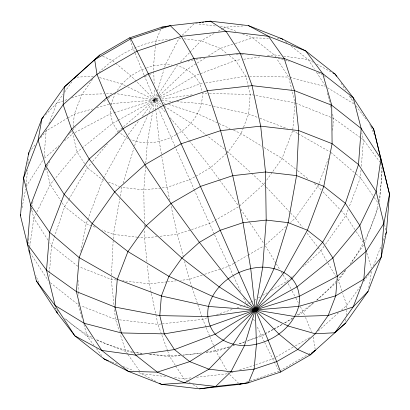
<?xml version="1.0" encoding="UTF-8"?>
<svg xmlns="http://www.w3.org/2000/svg" width="410" height="410" viewBox="0 0 410 410"><rect width="100%" height="100%" fill="white"/><g stroke="black" fill="none" stroke-linecap="round" stroke-linejoin="round"><path stroke-width="0.31" stroke-dasharray="2.05 1.54" d="M111.371 277.514L111.279 279.415L115.502 319.369L119.392 331.511M111.494 274.977L113.201 239.46M113.232 238.825L113.447 234.387L119.833 198.645M345.768 321.158L345.984 317.986M346.153 315.449L346.491 310.375M346.665 307.843L346.834 305.306L342.698 293.309M49.195 276.458L49.431 273.296M49.477 272.66L51.496 245.472L64.631 206.676L68.47 200.095M145.555 166.388L143.813 189.922L144.279 222.194M145.791 163.211L147.292 142.854L152.525 112.622M26.209 185.361L27.434 170.258M27.941 163.959L28.351 158.926M44.054 156.728L46.156 130.867L46.832 129.099M84.614 163.575L77.136 152.064L72.678 133.783L72.78 132.517M73.241 126.818L74.271 114.159L81.8 94.525L92.542 79.366M110.987 107.446L110.469 113.795L112.776 123.261L118.059 131.385L115.599 134.296M111.192 104.909L111.294 103.638L115.195 93.475L154.703 100.025L161.033 100.506M266.669 180.169L282.065 158.434L292.719 130.677L294.969 102.92L288.666 77.065L276.642 58.568M332.628 130.365L333.602 118.403L332.541 114.057M361.005 170.114L360.39 177.699L349.018 207.327M361.312 166.327L363.465 139.784L361.804 132.968M379.604 201.699L382.325 168.146M29.382 249.295L29.653 247.399M29.745 246.764L33.825 218.289L35.767 214.276M152.961 110.105L154.703 100.025L156.728 93.372M368.759 287.589L371.762 270.59M120.284 196.134L121.852 187.355L120.099 186.668M22.053 207.783L25.63 189.112M80.842 251.279L86.202 223.696L87.535 220.139M157.46 90.953L163.892 69.792M164.625 67.373L165.543 64.349L179.073 38.258L181.584 38.55M123.164 183.08L133.86 148.251M134.613 145.806L135.925 141.527L147.661 115.589M87.755 219.545L103.202 178.688M48.872 123.779L56.805 103.11L63.037 94.31M243.366 127.705L241.085 133.65L228.124 151.946L226.704 153.222M243.596 127.105L248.619 114.021L250.208 94.397L248.424 87.084M318.708 184.008L317.796 186.396L295.343 218.084L290.608 222.338M318.939 183.413L328.553 158.357M348.111 209.695L345.835 215.619L325.586 244.206M364.51 243.53L378.661 206.65M373.464 265.813L381.192 245.667M383.242 240.332L384.831 236.186M160.659 29.479L155.908 40.856L153.555 65.692L154.15 83.496M148.968 112.709L154.703 100.025L158.521 94.121M36.879 211.985L50.204 184.479L77.136 152.064L112.776 123.261L117.808 120.473M103.51 178.13L126.731 136.602M68.788 199.547L87.335 167.762L91.025 163.395M26.107 186.622L43.219 159.7M158.87 93.582L176.91 65.677C189.23 68.824 200.521 78.454 201.935 91.635M64.503 92.24L72.57 80.857M117.311 90.487C123.856 80.099 134.311 72.191 145.888 68.25M264.834 182.757L263.738 184.31L238.979 206.537L209.484 223.599L177.263 234.335L159.623 236.319M324.11 246.287L320.799 250.966L303.174 266.787M341.873 290.91L338.363 280.717L346.137 269.739M363.542 245.17L350.581 263.466A183.388 141.711 -25.6 0 0 362.917 243.786M360.457 286.072L346.834 305.306L341.597 310.011M363.772 281.393L369.292 273.598M369.661 273.075L370.768 271.517M128.284 134.567L139.164 120.345M142.27 116.281L154.703 100.025L158.844 96.114M29.259 152.136L35.937 143.725M40.651 137.791L46.156 130.867L67.24 118.336M92.66 161.453L107.41 143.992M45.418 114.979L56.805 103.11L67.517 99.43M180.421 62.064L189.63 52.572M190.071 52.121L201.033 40.821L214.338 33.369M182.219 35.224L194.366 23.529L216.552 26.117M159.3 95.679L186.883 69.587L205.205 57.959M99.02 72.411C117.839 53.459 143.567 40.995 170.309 39.242M226.233 153.647L210.617 167.664L189.763 179.729L166.978 187.319L143.813 189.922L121.852 187.355M285.872 226.592L265.029 245.308L276.007 263.317M271.528 290.27L286.985 281.327L290.316 278.334M290.792 277.908L293.652 275.341M313.758 302.805L303.349 312.148L297.311 315.638M316.597 300.253L335.995 282.838M318.257 330.962L338.737 312.574M44.382 158.209L58.768 145.786M64.524 140.82L72.678 133.783M118.059 131.385L154.703 100.025L159.577 97.083M208.439 55.909L220.298 48.38L234.684 43.701M160.12 96.755L194.781 75.819L235.55 60.419L241.167 59.614M67.783 118.013L74.271 114.159L92.481 108.983M175.936 134.767C162.601 142.634 145.201 145.56 130.646 139.456M176.474 134.459C191.332 126.5 202.919 110.736 202.366 93.408L206.835 93.5M233.828 263.353L228.903 266.203L221.615 268.632M234.376 263.035L247.512 255.44M248.06 255.122L263.384 246.256M248.347 303.677L244.278 305.44M248.901 303.359L250.556 302.401M251.11 302.083L256.076 299.208M258.285 297.932L260.488 296.656M262.697 295.379L267.115 292.822M264.383 334.693L261.641 336.277L256.778 337.901M264.932 334.375L273.168 329.609M273.716 329.297L282.495 324.213M284.689 322.942L292.376 318.498M293.15 347.162L272.727 358.976L255.24 364.803M295.354 345.886L310.811 336.943M279.748 370.86L307.659 354.711M308.207 354.399L312.584 351.862M218.217 31.196L222.656 28.71M223.209 28.398L225.423 27.157L243.314 25.953M118.367 120.161L154.703 100.025L200.059 83.942L203.191 83.409M74.933 132.589L110.469 113.795L113.498 112.852M71.683 98L81.8 94.525L103.853 93.834M146.478 68.055L153.555 65.692L165.543 64.349L171.862 65.087M202.186 275.105L189.435 279.353L180.661 280.337M204.616 274.295L221.01 268.832M206.896 317.899L202.673 319.303L157.927 324.33L115.502 319.369L81.242 305.927M216.541 314.68L233.428 309.058M237.047 307.854L241.264 306.444M228.826 347.214L216.07 351.462L205.282 352.677M233.08 345.794L234.294 345.389A183.388 141.711 -25.6 0 1 233.064 345.717M244.626 341.95L238.548 343.975A183.388 141.711 -25.6 0 0 244.606 341.873M247.056 341.14L256.173 338.101M231.122 372.839L233.531 372.034M239.563 370.025L254.636 365.002M245.805 382.304L249.449 381.09M250.054 380.89L279.2 371.178L272.727 358.976L264.691 342.519M235.284 43.506L252.668 37.848L268.494 38.315M114.103 112.663L154.703 100.025L159.095 99.415M96.729 107.779L108.865 104.33M109.475 104.155L111.294 103.638L154.703 100.025L160.146 101.762M205.692 82.979L245.754 76.111L248.906 76.183M243.663 59.255L261.134 56.749M267.376 55.852L274.239 54.868L281.157 55.821M161.601 99.066L192.961 94.715M157.102 236.601L144.504 238.015L138.165 237.277M166.87 281.89L149.317 283.858L122.692 280.747M167.495 281.819L176.274 280.835M180.528 355.455L169.74 356.669L148.41 354.173M183.07 355.173L200.838 353.174M190.896 377.892L183.962 378.671L173.194 377.41M196.564 377.251L228.078 373.715M77.034 77.136L93.495 76.296M106.374 93.757L112.043 93.577M249.536 76.198L288.666 77.065M209.382 93.552L250.208 94.397L294.969 102.92M277.36 38.571L279.256 38.627M161.668 100.552L173.061 101.413M176.859 101.7L201.541 103.566L212.693 106.041M220.354 26.563L225.423 27.157L237.272 31.806M184.09 38.842L201.033 40.821L220.298 48.38L227.186 53.818M137.535 237.2L113.447 234.387L102.192 229.974M116.353 280.01L111.279 279.415L79.704 267.023M132.722 352.339L125.819 351.534L96.181 339.905M133.347 352.415L142.132 353.44M165.599 376.523L141.537 373.71L138.58 372.552M283.674 56.17L308.207 59.552L313.26 62.289M213.313 106.18L248.619 114.021L257.557 117.398M289.885 77.382L325.268 86.577M99.589 77.613L121.903 84.004L125.357 85.69M163.17 102.725L165.589 103.499M168.612 104.463L197.646 113.729L218.494 123.292M259.94 118.295L287.354 128.648M242.602 33.897L252.668 37.848L274.239 54.868L276.299 58.041M128.299 138.534L125.952 137.616L119.043 132.163M103.756 180.256L102.587 179.795L87.335 167.762L84.957 164.097M108.424 182.086L119.52 186.442M95.089 227.181L86.202 223.696L64.631 206.676L61.884 202.448M92.629 338.511L87.294 336.415L65.287 319.052M109.639 361.195L111.407 361.886M112.002 362.122L118.495 364.669M123.225 366.525L133.265 370.466M295.564 103.161L333.602 118.403L360.892 137.945M102.705 56.257L112.268 60.516L115.22 62.94M219.073 123.559L230.077 128.602M233.551 130.195L241.085 133.65L261.846 146.206M127.659 86.817L154.703 100.025L162.165 104.796M156.01 381.423L141.537 373.71L140.804 372.68M316.628 64.114L331.218 72.016M292.719 130.677L297.691 133.506M298.244 133.824L329.737 151.767M264.035 147.528L282.065 158.434L297.163 170.247M327.487 87.719L354.317 104.14M164.297 106.159L190.937 123.2L224.603 149.23M188.134 381.382L183.962 378.671L175.639 365.792M188.656 381.72L190.225 382.735M192.833 384.431L199.091 388.495M361.405 138.313L363.465 139.784L379.916 162.068M227.119 151.172L251.084 172.815M297.665 170.642L308.735 179.308M314.27 183.639L317.796 186.396L321.302 190.045M285.278 41.456L287.272 43.029M291.259 46.176L308.207 59.552L314.444 69.146M229.154 55.37L235.55 60.419L245.754 76.111L248.275 86.474M77.915 266.321L51.496 245.472L49.764 242.807M50.317 282.695L78.284 304.768L81.923 317.55M115.712 63.345L130.964 75.87L154.703 100.025L160.976 107.251M330.839 152.397L355.547 173.553M356.029 173.963L360.39 177.699L373.879 197.025M251.55 173.24L265.9 186.622M229.626 374.535L238.353 382.991M323.049 191.875L340.577 210.14M341.017 210.596L345.835 215.619L355.931 231.214M266.336 187.088L290.152 212.534M290.582 212.995L295.343 218.084L302.395 227.191M161.391 107.733L165.988 113.032M170.171 117.849L181.876 131.333L188.964 140.292M189.353 140.789L210.617 167.664L219.201 179.426M307.095 233.259L317.668 246.917M318.058 247.425L320.799 250.966L327.626 262.533M356.003 105.97L367.109 120.519M94.105 345.492L87.294 336.415L83.83 324.243M96.376 348.515L101.67 355.578M380.29 162.575L381.413 164.092M219.575 179.939L238.236 205.512M127.648 354.112L125.819 351.534L120.171 333.935M128.012 354.63L140.44 372.162M374.243 197.548L378.256 203.298M240.762 209.192L249.685 222.471M250.044 222.999L263.599 243.181M341.023 83.189L345.517 90.103M349.32 95.955L353.471 102.341M316.525 72.344L325.878 86.736M61.541 201.915L50.204 184.479L46.304 168.474M48.031 240.142L33.825 218.289L31.252 207.732M30.145 252.791L48.129 280.45M356.275 231.752L362.891 241.972M175.29 365.254L169.74 356.669L167.772 351.278M276.335 263.861L279.994 269.867M281.327 272.05L282.659 274.234M282.992 274.777L286.985 281.327M327.954 263.087L335.759 276.309M337.712 279.615L338.363 280.717M219.862 358.12L216.07 351.462L210.222 337.43M220.175 358.673L227.442 371.424M227.76 371.978L228.708 373.643M288.174 283.571L291.746 290.295M292.043 290.854L295.615 297.578M295.912 298.137L298.29 302.621M300.376 306.547L304.558 315.09M264.409 341.955L256.747 325.924M247.507 306.362L243.243 297.178M253.488 319.021L254.846 321.896M233.418 275.956L214.471 234.54M233.685 276.53L240.588 291.443M214.21 233.961L194.694 190.696M194.432 190.122L175.229 146.944M174.973 146.36L158.798 109.414M157.773 107.066L144.248 75.471M143.997 74.886L133.122 48.452L130.216 40.277M205.84 326.903L202.074 317.489M206.081 327.487L209.981 336.846M305.527 317.442L311.323 331.552M167.557 350.678L157.927 324.33L151.305 293.201M192.044 287.226L189.435 279.353L184.602 261.472M192.244 287.83L197.661 304.174M197.861 304.779L201.874 316.884M366.929 253.134L371.342 268.155M183.434 257.152L177.263 234.335L170.903 205.261M384.493 224.629L385.943 230.184M55.673 308.028L55.991 309.258M327.395 92.947L330.27 104.745M330.419 105.365L331.024 107.845M169.817 200.311L166.978 187.319L161.812 156.569M151.172 292.576L149.317 283.858L147.313 264.757M161.391 154.063L159.285 141.511L155.882 110.71M313.209 336.887L315.228 349.674M155.815 110.08L154.703 100.025L154.319 88.581M146.98 261.575L144.504 238.015L144.397 230.425M144.315 224.726L144.34 226.627M78.049 280.189L78.156 291.531M78.166 292.161L78.202 295.943M78.264 302.247L78.284 304.768M370.876 126.803A183.388 141.711 -25.6 0 1 374.053 134.331M380.793 163.405A183.388 141.711 -25.6 0 1 378.948 199.742M378.286 202.95A183.388 141.711 -25.6 0 1 364.434 240.926M345.143 270.667A183.388 141.711 -25.6 0 1 337.22 280.066M336.39 280.988A183.388 141.711 -25.6 0 1 316.233 300.468M312.753 303.364A183.388 141.711 -25.6 0 1 296.312 315.567M292.602 318.022A183.388 141.711 -25.6 0 1 284.438 323.08M282.218 324.377A183.388 141.711 -25.6 0 1 273.772 329.02M273.204 329.317A183.388 141.711 -25.6 0 1 247.01 340.987M229.4 346.798A183.388 141.711 -25.6 0 1 205.912 352.205M201.474 352.928A183.388 141.711 -25.6 0 1 183.101 354.937M179.964 355.116A183.388 141.711 -25.6 0 1 148.097 354.137M141.773 353.297A183.388 141.711 -25.6 0 1 134.946 352.128M132.502 351.642A183.388 141.711 -25.6 0 1 95.34 339.024M91.502 337.051A183.388 141.711 -25.6 0 1 64.601 318.011M58.056 311.426A183.388 141.711 -25.6 0 1 54.653 307.546M38.858 282.618A183.388 141.711 -25.6 0 1 35.947 275.669M28.987 244.047A183.388 141.711 -25.6 0 1 28.695 238.451M30.694 212.19A183.388 141.711 -25.6 0 1 30.929 210.904M31.052 210.258A183.388 141.711 -25.6 0 1 31.575 207.691M31.713 207.05A183.388 141.711 -25.6 0 1 33.015 201.587M44.977 170.227A183.388 141.711 -25.6 0 1 46.776 166.783M47.083 166.214A183.388 141.711 -25.6 0 1 50.42 160.31M68.537 134.823A183.388 141.711 -25.6 0 1 69.797 133.342M70.218 132.85A183.388 141.711 -25.6 0 1 75.302 127.172M103.863 101.449A183.388 141.711 -25.6 0 1 106.451 99.527M107.999 98.4A183.388 141.711 -25.6 0 1 111.079 96.222M144.812 76.706A183.388 141.711 -25.6 0 1 148.845 74.845M149.424 74.584A183.388 141.711 -25.6 0 1 152.325 73.308M187.934 61.228A183.388 141.711 -25.6 0 1 194.027 59.788M195.903 59.383A183.388 141.711 -25.6 0 1 199.04 58.738M199.67 58.615A183.388 141.711 -25.6 0 1 200.931 58.369M236.262 54.668A183.388 141.711 -25.6 0 1 239.958 54.627M241.254 54.632A183.388 141.711 -25.6 0 1 243.847 54.663M278.108 58.486A183.388 141.711 -25.6 0 1 289.137 61.208M317.96 72.662A183.388 141.711 -25.6 0 1 321.701 74.707M324.489 76.332A183.388 141.711 -25.6 0 1 325.591 77.003M350.268 96.786A183.388 141.711 -25.6 0 1 352.81 99.533M369.774 124.507A183.388 141.711 -25.6 0 1 370.609 126.229"/><path stroke-width="0.61" d="M345.64 323.059L310.109 354.993L280.614 372.054L248.388 382.791L239.732 384.329L199.614 388.834L161.576 384.39L128.212 371.296L104.319 359.109L74.856 335.851L56.785 312.343L36.382 280.952L20.5 215.875L23.575 177.96L28.864 152.633L41.912 118.633L64.36 86.94L99.891 55.007L129.386 37.946L161.612 27.209L170.268 25.671L210.386 21.166L248.424 25.61L281.788 38.704L305.681 50.891L335.144 74.148L353.215 97.657L373.618 129.047L389.5 194.125L386.425 232.039L381.136 257.367L368.088 291.366L345.64 323.059L334.862 332.766L315.239 333.771L288.097 325.996L255.297 309.975L219.063 286.8L181.876 258.054L146.262 225.69L114.656 191.916L89.201 159.034L71.637 129.283L63.166 104.693L64.36 86.94L99.891 55.007M28.71 154.519L28.864 152.633M382.428 166.88L382.53 165.614L373.618 129.047L371.701 126.541M29.289 249.931L29.11 251.197L29.802 252.258M20.5 215.875L20.741 214.63M385.513 234.407L386.425 232.039M74.405 78.269L75.138 77.234M334.862 332.766L353.194 306.89L368.088 291.366M43.665 116.804L41.912 118.633L38.13 140.041L23.575 177.96L30.653 205.138L27.47 244.386L46.535 270.216L76.398 291.597L115.031 307.08L159.792 315.603L207.634 316.592L255.297 309.975L298.705 306.362L335.728 295.841L363.844 279.133L381.136 257.367L383.893 223.378L389.5 194.125L382.53 165.614L381.782 164.6M314.229 350.914L315.321 350.278L310.109 354.993L297.732 349.484L279.036 334.13L255.297 309.975L228.124 278.667L199.383 242.336L171.021 203.462L144.971 164.692L123.015 128.673L106.651 97.852L96.98 74.333L94.679 59.722L130.8 38.822L170.268 25.671L181.292 36.357L193.93 58.538L207.327 90.697L220.565 130.646L232.736 175.664L243.022 222.681L250.715 268.488L255.297 309.975L256.445 344.308L254.092 369.143L248.388 382.791L215.634 386.471L199.614 388.834M239.732 384.329L242.161 383.519M199.296 22.801L200.526 22.617M202.376 22.345L203.611 22.166M205.456 21.894L210.386 21.166L226.038 31.329L240.26 53.331L252.073 85.669L260.683 126.142L265.495 171.985L266.187 220.078L262.707 267.146L255.297 309.975L244.457 345.651L230.927 371.742L215.634 386.471L184.577 382.843L161.576 384.39L159.346 383.201M161.612 27.209L163.498 26.993M164.758 26.85L166.019 26.711M280.522 38.668L281.788 38.704L282.787 39.488M108.455 360.728L104.319 359.109L103.566 358.099M248.424 25.61L268.463 36.29L305.681 50.891L322.706 73.585L353.215 97.657L361.179 128.484L380.89 158.803L376.175 191.711L359.795 225.52L332.864 257.936L297.224 286.739L255.297 309.975L215.219 334.181L174.45 349.581L135.761 355.132L101.793 350.447L74.856 335.851L55.145 305.532L36.382 280.952M332.899 72.929L335.144 74.148L336.528 76.275M129.386 37.946L130.8 38.822C163.072 101.444 191.019 166.193 220.237 230.271C240.67 277.385 262.718 323.895 280.614 372.054M57.789 313.132L56.785 312.343L56.467 311.108M298.721 130.585L296.553 175.613L288.148 222.645L274.075 268.473L255.297 309.975L233.09 344.323L208.967 369.179L184.577 382.843L157.332 372.152L135.761 355.132L121.334 332.935L115.031 307.08L117.28 279.323L127.935 251.566L146.262 225.69L171.021 203.462L200.516 186.401L232.736 175.664L265.495 171.985L296.553 175.613L323.797 186.304L345.369 203.324L359.795 225.52L366.099 251.376L363.844 279.133L353.194 306.89L328.2 315.474L294.805 316.525L255.297 309.975L208.459 306.434L161.381 295.979L117.28 279.323L79.161 257.603L49.61 232.301L30.653 205.138L45.72 165.876L71.637 129.283L106.651 97.852L148.358 73.723L193.93 58.538L240.26 53.331L284.181 58.466L322.706 73.585L331.716 105.232L332.085 143.679L323.797 186.304L307.413 230.205L284.048 272.383L255.297 309.975L223.117 340.413L189.702 361.62L157.332 372.152L128.212 371.296L101.793 350.447L84.122 323.264L76.398 291.597L79.161 257.603L92.204 223.604L114.656 191.916L144.971 164.692L181.097 143.797L220.565 130.646L260.683 126.142L298.721 130.585L332.085 143.679L358.504 164.528L376.175 191.711L383.893 223.378L366.099 251.376L337.322 276.217L299.531 296.204L255.297 309.975L209.94 326.058L164.246 333.889L121.334 332.935L84.122 323.264L55.145 305.532L46.535 270.216L49.61 232.301L64.165 194.381L89.201 159.034L123.015 128.673L163.308 105.365L207.327 90.697L252.073 85.669L294.498 90.63L331.716 105.232L361.179 128.484L358.504 164.528L345.369 203.324L322.665 242.238L291.94 278.615L255.297 309.975L212.354 296.271L168.915 276.35L127.935 251.566L92.204 223.604L64.165 194.381L45.72 165.876L38.13 140.041L63.166 104.693L96.98 74.333L137.273 51.024L181.292 36.357L226.038 31.329L268.463 36.29L284.181 58.466L294.498 90.63L298.721 130.585M161.381 295.979L159.792 315.603L164.246 333.889L174.45 349.581L189.702 361.62L208.967 369.179L230.927 371.742L254.092 369.143L276.878 361.548L297.732 349.484L315.239 333.771L328.2 315.474L335.728 295.841L337.322 276.217L332.864 257.936L322.665 242.238L307.413 230.205L288.148 222.645L266.187 220.078L243.022 222.681L220.237 230.271L199.383 242.336L181.876 258.054L168.915 276.35L161.381 295.979M208.459 306.434C206.44 316.238 208.618 326.534 215.219 334.181C222.943 341.96 233.685 345.369 244.457 345.651C268.155 345.143 292.233 329.881 298.705 306.362C300.725 296.558 298.547 286.262 291.94 278.615C284.222 270.836 273.48 267.422 262.707 267.146C239.004 267.653 214.927 282.915 208.459 306.434"/></g></svg>
